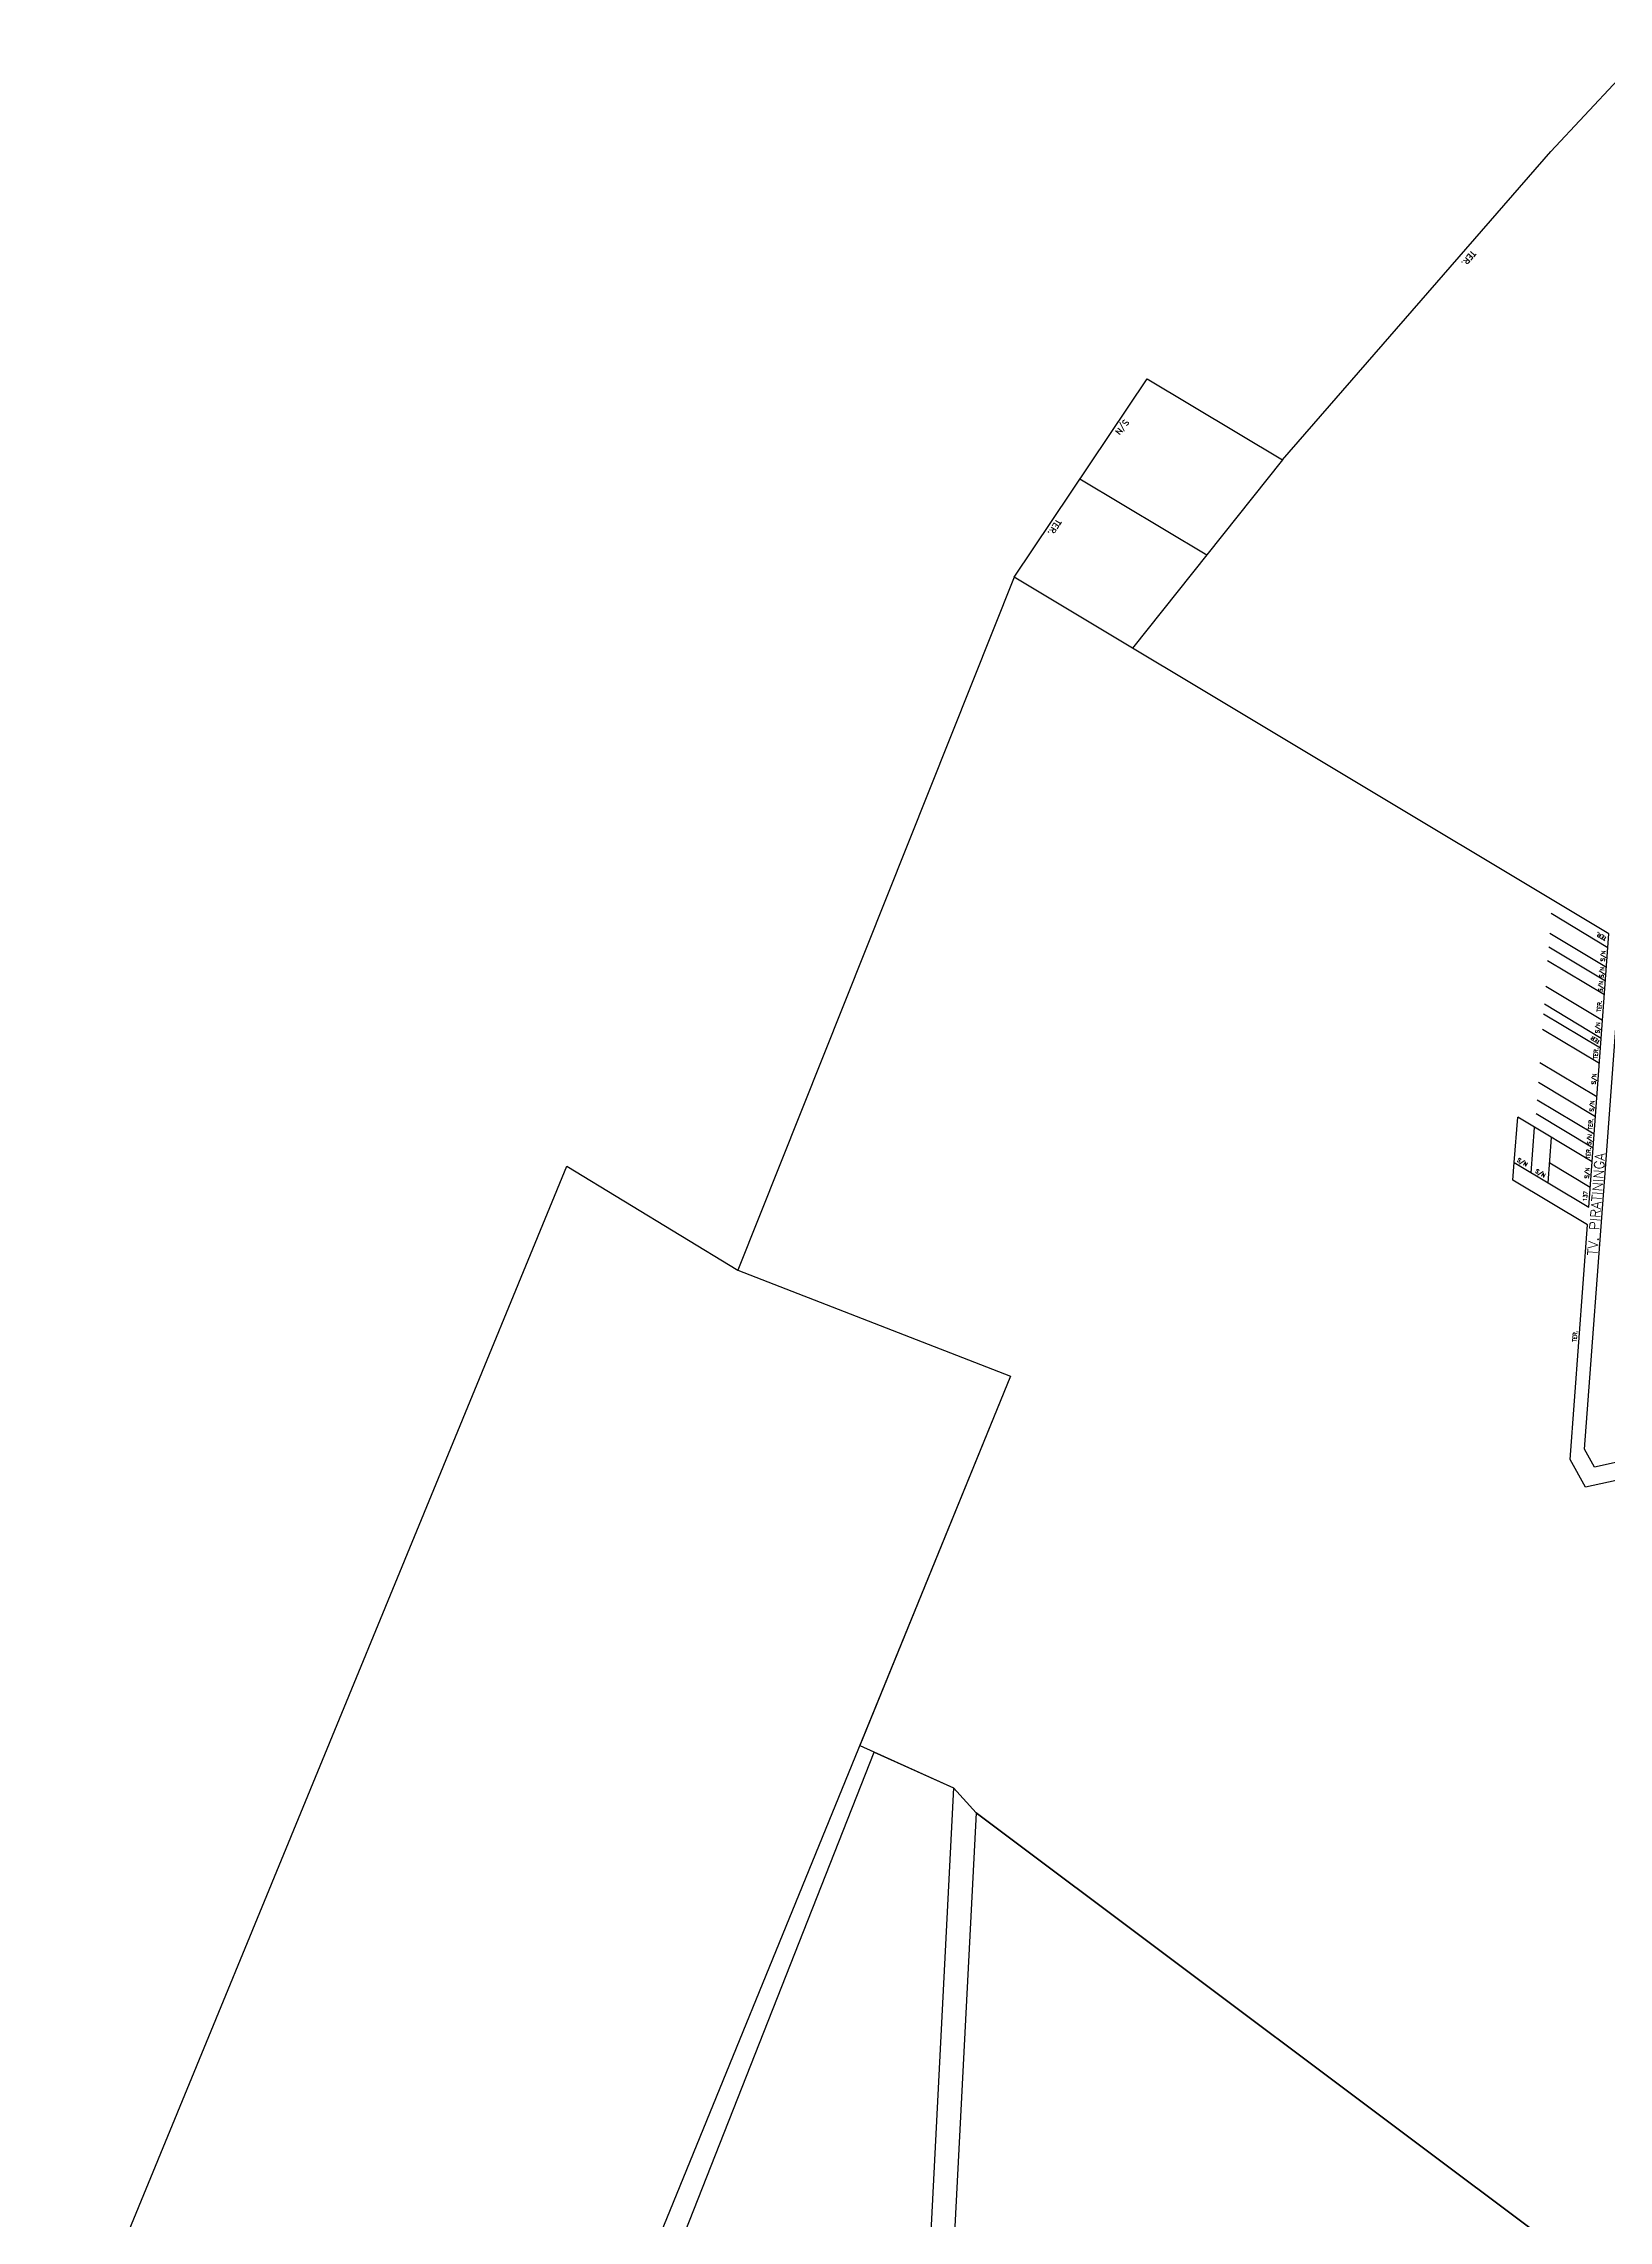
# Model space of a CAD drawing. Extents: x 714896 to 749292, y 8417558 to 8447149.
# Drawn here: x 736183 to 736976, y 8428636 to 8429739 of the extents above; entities that cross this region are included whole.
import ezdxf

# ---------------------------------------------------------------- set-up
doc = ezdxf.new("R2010")
doc.units = 0
doc.header["$MEASUREMENT"] = 0
for name, color, linetype in [('LOTE', 7, 'CONTINUOUS'), ('NUM-PORTA', 7, 'CONTINUOUS'), ('QUADRA', 6, 'CONTINUOUS'), ('TEXTO', 7, 'CONTINUOUS'), ('TEXTODERUA', 3, 'CONTINUOUS')]:
    doc.layers.add(name, color=color, linetype=linetype)
doc.styles.add('ROMANS', font='ROMANS.SHX', dxfattribs={"height": 1.5})

msp = doc.modelspace()

# ---------------------------------------------------------------- linework, layer by layer
at = {"layer": 'LOTE', "color": 7}
for p, q in [((736811, 8429528.2), (736735, 8429432.8)), ((736708.4, 8429518.6), (736772.7, 8429480.1))]:
    msp.add_line(p, q, dxfattribs=at)
for points in [[(736975.8, 8429281), (736947, 8429298.3)], [(736974.6, 8429264), (736945.8, 8429281.3)], [(736975.1, 8429271), (736946.3, 8429288.3)], [(736974, 8429257.1), (736945.2, 8429274.3)], [(736973.1, 8429244.1), (736944.3, 8429261.4)], [(736972.1, 8429230.1), (736943.2, 8429247.4)], [(736972.4, 8429235.1), (736943.6, 8429252.4)], [(736971.5, 8429222.4), (736942.7, 8429239.6)], [(736970.2, 8429205.4), (736941.4, 8429222.7)], [(736968.8, 8429186.5), (736940, 8429203.7)], [(736969.5, 8429195.4), (736940.7, 8429212.7)], [(736967.8, 8429172.5), (736930.1, 8429195.1)], [(736968.3, 8429179.5), (736939.5, 8429196.8)], [(736179, 8428515), (736448.5, 8429170.4)], [(736966.8, 8429159.5), (736946.3, 8429171.9)]]:
    msp.add_lwpolyline(points, dxfattribs=at)
at = {"layer": 'LOTE', "color": 7, "flags": 128}
for points in [[(736928.4, 8429172.2), (736930.1, 8429195.1)], [(736936.9, 8429167), (736938.6, 8429190)], [(736945.5, 8429161.9), (736947.2, 8429184.8)]]:
    msp.add_lwpolyline(points, dxfattribs=at)
at = {"layer": 'QUADRA', "color": 6, "linetype": 'CONTINUOUS'}
for points in [[(736976.3, 8429288), (736675, 8429468.8), (736742.4, 8429569.3), (736811, 8429528.2), (736946.9, 8429684.4), (736998.1, 8429739.2)], [(737015, 8429027.9), (736969, 8429017.9), (736964, 8429026.9), (736974.6, 8429169.1), (736983, 8429283.9)]]:
    msp.add_lwpolyline(points, dxfattribs=at)
at = {"layer": 'QUADRA', "color": 6}
for points in [[(737102.1, 8428517), (737303.5, 8428799.8), (737258.2, 8428951), (737084.7, 8428892.4), (737072.5, 8428937.1), (737060, 8428967.8), (737050.7, 8428982.8), (737044.5, 8428990.7), (737012.6, 8429018.2), (736964.4, 8429007.7), (736956.6, 8429021.7), (736965.4, 8429140.6), (736927.7, 8429163.3), (736928.4, 8429172.2), (736966.1, 8429149.6), (736976.3, 8429288), (736675, 8429468.8), (736535.1, 8429117.6), (736673.3, 8429064), (736596.9, 8428876.8), (736644.4, 8428855.4), (736655.8, 8428842.7), (736959.9, 8428614.6)], [(736448.5, 8429170.4), (736535.1, 8429117.6), (736673.3, 8429064), (736410.3, 8428419.7), (736410.3, 8428419.7), (736246, 8428453), (736231, 8428461), (736212, 8428476), (736179, 8428515)]]:
    msp.add_lwpolyline(points, dxfattribs=at)
for points in [[(736479.3, 8428556.2), (736604.2, 8428873.5), (736644.4, 8428855.4), (736626.1, 8428497.9), (736479.3, 8428556.2)], [(736655.8, 8428842.7), (736637.1, 8428479.1), (736693.5, 8428428.4), (736889.1, 8428598), (736900.3, 8428607.7), (736912.3, 8428616.4), (736924.4, 8428620.2), (736939.4, 8428620.8), (736950, 8428619), (736959.9, 8428614.6), (736655.8, 8428842.7)]]:
    msp.add_lwpolyline(points, close=True, dxfattribs=at)

# ---------------------------------------------------------------- texts
at = {"layer": 'NUM-PORTA', "color": 7, "style": 'ROMANS'}
msp.add_text('S/N', height=3, rotation=232.6606, dxfattribs=at).set_placement((736731.1, 8429549))
at = {"layer": 'NUM-PORTA', "style": 'ROMANS'}
for s, rotation, p in [('S/N', 84.7178, (736974.1, 8429274)), ('S/N', 84.7178, (736973.5, 8429265.7)), ('S/N', 84.7178, (736972.9, 8429258.6)), ('S/N', 84.7178, (736971.4, 8429237.6)), ('S/N', 84.7178, (736969.5, 8429211.7)), ('S/N', 84.7178, (736968.5, 8429197.9)), ('S/N', 84.7178, (736967.2, 8429181)), ('S/N', 329.197, (736929.6, 8429172.9, -272.5)), ('S/N', 329.197, (736938.8, 8429167.3, -272.5)), ('S/N', 84.7178, (736966, 8429164)), ('137', 84.7178, (736965.1, 8429152.5))]:
    msp.add_text(s, height=2, rotation=rotation, dxfattribs=at).set_placement(p)
at = {"layer": 'TEXTO', "style": 'ROMANS'}
for height, rotation, p in [(3, 228.8157, (736906.9, 8429634.5)), (3, 237.1382, (736696.6, 8429498.4)), (2, 148.5488, (736975.3, 8429286.2)), (2, 84.7178, (736972.2, 8429248.5)), (2, 148.5488, (736972, 8429233.9)), (2, 84.7178, (736970.4, 8429224.6)), (2, 84.7178, (736967.8, 8429188.8)), (2, 84.7178, (736966.6, 8429174)), (2, 84.7178, (736959.8, 8429081.2))]:
    msp.add_text('TER.', height=height, rotation=rotation, dxfattribs=at).set_placement(p)
at = {"layer": 'TEXTODERUA', "style": 'ROMANS'}
msp.add_text('TV. PIRATININGA ', height=5, rotation=85.6167, dxfattribs=at).set_placement((736970.4, 8429124.9))

doc.saveas('drawing.dxf')
